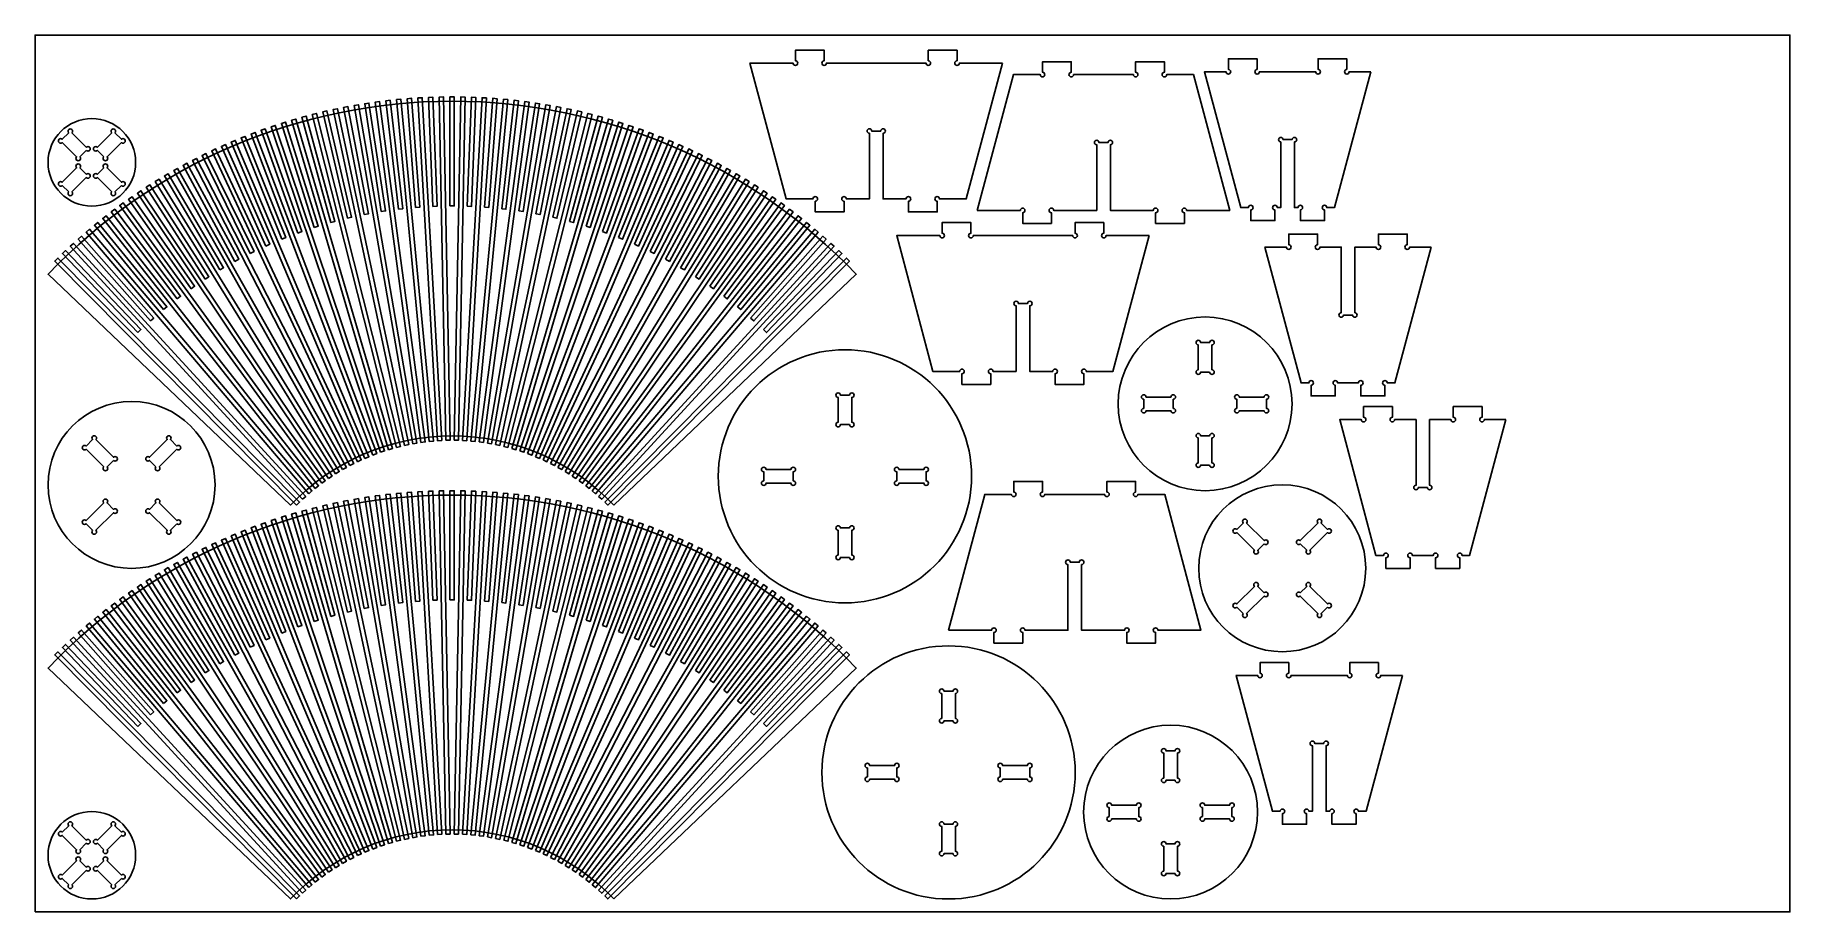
# Model space of a CAD drawing. Extents: x 0 to 2440, y 0 to 1220.
import ezdxf

# ---------------------------------------------------------------- set-up
doc = ezdxf.new("R2010")
doc.units = 0
for name, color, linetype in [('BOARD-2440X1220', 8, 'Continuous'), ('CUT', 1, 'Continuous'), ('POCKET-KERF-15_5', 5, 'Continuous')]:
    doc.layers.add(name, color=color, linetype=linetype)

msp = doc.modelspace()

# ---------------------------------------------------------------- linework, layer by layer
at = {"layer": 'BOARD-2440X1220'}
msp.add_lwpolyline([(0, 0), (2440, 0), (2440, 1220), (0, 1220)], close=True, dxfattribs=at)
at = {"layer": 'CUT'}
for points in [[(1345.1, 1181), (1285.2, 1181, -0.414214), (1282, 1177.8, -0.414214), (1278.8, 1181, -0.414214), (1282, 1184.2), (1282, 1199), (1242, 1199), (1242, 1184.2, -0.414214), (1245.2, 1181, -0.414214), (1242, 1177.8, -0.414214), (1238.8, 1181), (1100.4, 1181, -0.414214), (1097.2, 1177.8, -0.414214), (1094, 1181, -0.414214), (1097.2, 1184.2), (1097.2, 1199), (1057.2, 1199), (1057.2, 1184.2, -0.414214), (1060.4, 1181, -0.414214), (1057.2, 1177.8, -0.414214), (1054, 1181), (994, 1181), (1044.4, 992), (1081.6, 992, -0.414214), (1084.8, 995.2, -0.414214), (1088, 992, -0.414214), (1084.8, 988.8), (1084.8, 974), (1124.8, 974), (1124.8, 988.8, -0.414214), (1121.6, 992, -0.414214), (1124.8, 995.2, -0.414214), (1128, 992), (1160.1, 992), (1160.1, 1083.3, -0.414214), (1156.9, 1086.5, -0.414214), (1160.1, 1089.7, -0.414214), (1163.3, 1086.5), (1175.9, 1086.5, -0.414214), (1179.1, 1089.7, -0.414214), (1182.3, 1086.5, -0.414214), (1179.1, 1083.3), (1179.1, 992), (1211.1, 992, -0.414214), (1214.3, 995.2, -0.414214), (1217.5, 992, -0.414214), (1214.3, 988.8), (1214.3, 974), (1254.3, 974), (1254.3, 988.8, -0.414214), (1251.1, 992, -0.414214), (1254.3, 995.2, -0.414214), (1257.5, 992), (1294.7, 992)], [(1310, 976), (1370, 976, -0.414214), (1373.2, 979.2, -0.414214), (1376.4, 976, -0.414214), (1373.2, 972.8), (1373.2, 958), (1413.2, 958), (1413.2, 972.8, -0.414214), (1410, 976, -0.414214), (1413.2, 979.2, -0.414214), (1416.4, 976), (1476.1, 976), (1476.1, 1067.3, -0.414214), (1472.9, 1070.5, -0.414214), (1476.1, 1073.7, -0.414214), (1479.3, 1070.5), (1491.9, 1070.5, -0.414214), (1495.1, 1073.7, -0.414214), (1498.3, 1070.5, -0.414214), (1495.1, 1067.3), (1495.1, 976), (1554.8, 976, -0.414214), (1558, 979.2, -0.414214), (1561.2, 976, -0.414214), (1558, 972.8), (1558, 958), (1598, 958), (1598, 972.8, -0.414214), (1594.8, 976, -0.414214), (1598, 979.2, -0.414214), (1601.2, 976), (1661.1, 976), (1610.7, 1165), (1573.5, 1165, -0.414214), (1570.3, 1161.8, -0.414214), (1567.1, 1165, -0.414214), (1570.3, 1168.2), (1570.3, 1183), (1530.3, 1183), (1530.3, 1168.2, -0.414214), (1533.5, 1165, -0.414214), (1530.3, 1161.8, -0.414214), (1527.1, 1165), (1444, 1165, -0.414214), (1440.8, 1161.8, -0.414214), (1437.6, 1165, -0.414214), (1440.8, 1168.2), (1440.8, 1183), (1400.8, 1183), (1400.8, 1168.2, -0.414214), (1404, 1165, -0.414214), (1400.8, 1161.8, -0.414214), (1397.6, 1165), (1360.4, 1165)], [(1857.1, 1169), (1827.1, 1169, -0.414214), (1823.9, 1165.8, -0.414214), (1820.7, 1169, -0.414214), (1823.9, 1172.2), (1823.9, 1187), (1783.9, 1187), (1783.9, 1172.2, -0.414214), (1787.1, 1169, -0.414214), (1783.9, 1165.8, -0.414214), (1780.7, 1169), (1702.4, 1169, -0.414214), (1699.2, 1165.8, -0.414214), (1696, 1169, -0.414214), (1699.2, 1172.2), (1699.2, 1187), (1659.2, 1187), (1659.2, 1172.2, -0.414214), (1662.4, 1169, -0.414214), (1659.2, 1165.8, -0.414214), (1656, 1169), (1626, 1169), (1676.4, 980), (1687.1, 980, -0.414214), (1690.3, 983.2, -0.414214), (1693.5, 980, -0.414214), (1690.3, 976.8), (1690.3, 962), (1723.9, 962), (1723.9, 976.8, -0.414214), (1720.7, 980, -0.414214), (1723.9, 983.2, -0.414214), (1727.1, 980), (1732.1, 980), (1732.1, 1071.3, -0.414214), (1728.9, 1074.5, -0.414214), (1732.1, 1077.7, -0.414214), (1735.3, 1074.5), (1747.9, 1074.5, -0.414214), (1751.1, 1077.7, -0.414214), (1754.3, 1074.5, -0.414214), (1751.1, 1071.3), (1751.1, 980), (1756.1, 980, -0.414214), (1759.3, 983.2, -0.414214), (1762.5, 980, -0.414214), (1759.3, 976.8), (1759.3, 962), (1792.9, 962), (1792.9, 976.8, -0.414214), (1789.7, 980, -0.414214), (1792.9, 983.2, -0.414214), (1796.1, 980), (1806.7, 980)], [(804.7, 566), (1141.8, 887.3, 0.205176), (579.9, 1128, 0.205176), (18, 887.3), (355.1, 566, -0.205176), (579.9, 662.3, -0.205176)], [(71.2, 1059.5, 0.414214), (75.7, 1059.5, 0.414214), (75.7, 1064, 0.414214), (71.2, 1064), (51.2, 1084, 0.414214), (51.2, 1088.5, 0.414214), (46.7, 1088.5, 0.414214), (46.7, 1084), (37.8, 1075, 0.414214), (33.3, 1075, 0.414214), (33.3, 1070.5, 0.414214), (37.8, 1070.5), (57.7, 1050.6, 0.414214), (57.7, 1046.1, 0.414214), (62.3, 1046.1, 0.414214), (62.3, 1050.6)], [(95.5, 1050.6, 0.414214), (95.5, 1046.1, 0.414214), (100, 1046.1, 0.414214), (100, 1050.6), (120, 1070.5, 0.414214), (124.5, 1070.5, 0.414214), (124.5, 1075, 0.414214), (120, 1075), (111, 1084, 0.414214), (111, 1088.5, 0.414214), (106.5, 1088.5, 0.414214), (106.5, 1084), (86.6, 1064, 0.414214), (82.1, 1064, 0.414214), (82.1, 1059.5, 0.414214), (86.6, 1059.5)], [(46.7, 1001.8, 0.414214), (46.7, 997.3, 0.414214), (51.2, 997.3, 0.414214), (51.2, 1001.8), (71.2, 1021.7, 0.414214), (75.7, 1021.7, 0.414214), (75.7, 1026.3, 0.414214), (71.2, 1026.3), (62.3, 1035.2, 0.414214), (62.3, 1039.7, 0.414214), (57.7, 1039.7, 0.414214), (57.7, 1035.2), (37.8, 1015.2, 0.414214), (33.3, 1015.2, 0.414214), (33.3, 1010.7, 0.414214), (37.8, 1010.7)], [(120, 1010.7, 0.414214), (124.5, 1010.7, 0.414214), (124.5, 1015.2, 0.414214), (120, 1015.2), (100, 1035.2, 0.414214), (100, 1039.7, 0.414214), (95.5, 1039.7, 0.414214), (95.5, 1035.2), (86.6, 1026.3, 0.414214), (82.1, 1026.3, 0.414214), (82.1, 1021.7, 0.414214), (86.6, 1021.7), (106.5, 1001.8, 0.414214), (106.5, 997.3, 0.414214), (111, 997.3, 0.414214), (111, 1001.8)], [(1549.1, 941), (1489.2, 941, -0.414214), (1486, 937.8, -0.414214), (1482.8, 941, -0.414214), (1486, 944.2), (1486, 959), (1446, 959), (1446, 944.2, -0.414214), (1449.2, 941, -0.414214), (1446, 937.8, -0.414214), (1442.8, 941), (1304.4, 941, -0.414214), (1301.2, 937.8, -0.414214), (1298, 941, -0.414214), (1301.2, 944.2), (1301.2, 959), (1261.2, 959), (1261.2, 944.2, -0.414214), (1264.4, 941, -0.414214), (1261.2, 937.8, -0.414214), (1258, 941), (1198, 941), (1248.4, 752), (1285.6, 752, -0.414214), (1288.8, 755.2, -0.414214), (1292, 752, -0.414214), (1288.8, 748.8), (1288.8, 734), (1328.8, 734), (1328.8, 748.8, -0.414214), (1325.6, 752, -0.414214), (1328.8, 755.2, -0.414214), (1332, 752), (1364.1, 752), (1364.1, 843.3, -0.414214), (1360.9, 846.5, -0.414214), (1364.1, 849.7, -0.414214), (1367.3, 846.5), (1379.9, 846.5, -0.414214), (1383.1, 849.7, -0.414214), (1386.3, 846.5, -0.414214), (1383.1, 843.3), (1383.1, 752), (1415.1, 752, -0.414214), (1418.3, 755.2, -0.414214), (1421.5, 752, -0.414214), (1418.3, 748.8), (1418.3, 734), (1458.3, 734), (1458.3, 748.8, -0.414214), (1455.1, 752, -0.414214), (1458.3, 755.2, -0.414214), (1461.5, 752), (1498.7, 752)], [(1941.1, 925), (1911.1, 925, -0.414214), (1907.9, 921.8, -0.414214), (1904.7, 925, -0.414214), (1907.9, 928.2), (1907.9, 943), (1867.9, 943), (1867.9, 928.2, -0.414214), (1871.1, 925, -0.414214), (1867.9, 921.8, -0.414214), (1864.7, 925), (1835.1, 925), (1835.1, 833.7, -0.414214), (1838.3, 830.5, -0.414214), (1835.1, 827.3, -0.414214), (1831.9, 830.5), (1819.3, 830.5, -0.414214), (1816.1, 827.3, -0.414214), (1812.9, 830.5, -0.414214), (1816.1, 833.7), (1816.1, 925), (1786.4, 925, -0.414214), (1783.2, 921.8, -0.414214), (1780, 925, -0.414214), (1783.2, 928.2), (1783.2, 943), (1743.2, 943), (1743.2, 928.2, -0.414214), (1746.4, 925, -0.414214), (1743.2, 921.8, -0.414214), (1740, 925), (1710, 925), (1760.4, 736), (1771.1, 736, -0.414214), (1774.3, 739.2, -0.414214), (1777.5, 736, -0.414214), (1774.3, 732.8), (1774.3, 718), (1807.9, 718), (1807.9, 732.8, -0.414214), (1804.7, 736, -0.414214), (1807.9, 739.2, -0.414214), (1811.1, 736), (1840.1, 736, -0.414214), (1843.3, 739.2, -0.414214), (1846.5, 736, -0.414214), (1843.3, 732.8), (1843.3, 718), (1876.9, 718), (1876.9, 732.8, -0.414214), (1873.7, 736, -0.414214), (1876.9, 739.2, -0.414214), (1880.1, 736), (1890.7, 736)], [(1633.2, 751.1, 0.414214), (1636.4, 747.9, 0.414214), (1639.6, 751.1, 0.414214), (1636.4, 754.3), (1636.4, 788.9, 0.414214), (1639.6, 792.1, 0.414214), (1636.4, 795.3, 0.414214), (1633.2, 792.1), (1620.6, 792.1, 0.414214), (1617.4, 795.3, 0.414214), (1614.2, 792.1, 0.414214), (1617.4, 788.9), (1617.4, 754.3, 0.414214), (1614.2, 751.1, 0.414214), (1617.4, 747.9, 0.414214), (1620.6, 751.1)], [(1132.4, 678, 0.414214), (1135.6, 674.8, 0.414214), (1138.8, 678, 0.414214), (1135.6, 681.2), (1135.6, 715.8, 0.414214), (1138.8, 719, 0.414214), (1135.6, 722.2, 0.414214), (1132.4, 719), (1119.8, 719, 0.414214), (1116.6, 722.2, 0.414214), (1113.4, 719, 0.414214), (1116.6, 715.8), (1116.6, 681.2, 0.414214), (1113.4, 678, 0.414214), (1116.6, 674.8, 0.414214), (1119.8, 678)], [(1541.6, 700.6, 0.414214), (1538.4, 697.4, 0.414214), (1541.6, 694.2, 0.414214), (1544.8, 697.4), (1579.4, 697.4, 0.414214), (1582.6, 694.2, 0.414214), (1585.8, 697.4, 0.414214), (1582.6, 700.6), (1582.6, 713.2, 0.414214), (1585.8, 716.4, 0.414214), (1582.6, 719.6, 0.414214), (1579.4, 716.4), (1544.8, 716.4, 0.414214), (1541.6, 719.6, 0.414214), (1538.4, 716.4, 0.414214), (1541.6, 713.2)], [(1671.1, 700.6, 0.414214), (1667.9, 697.4, 0.414214), (1671.1, 694.2, 0.414214), (1674.3, 697.4), (1708.9, 697.4, 0.414214), (1712.1, 694.2, 0.414214), (1715.3, 697.4, 0.414214), (1712.1, 700.6), (1712.1, 713.2, 0.414214), (1715.3, 716.4, 0.414214), (1712.1, 719.6, 0.414214), (1708.9, 716.4), (1674.3, 716.4, 0.414214), (1671.1, 719.6, 0.414214), (1667.9, 716.4, 0.414214), (1671.1, 713.2)], [(2045.1, 685), (2015.1, 685, -0.414214), (2011.9, 681.8, -0.414214), (2008.7, 685, -0.414214), (2011.9, 688.2), (2011.9, 703), (1971.9, 703), (1971.9, 688.2, -0.414214), (1975.1, 685, -0.414214), (1971.9, 681.8, -0.414214), (1968.7, 685), (1939.1, 685), (1939.1, 593.7, -0.414214), (1942.3, 590.5, -0.414214), (1939.1, 587.3, -0.414214), (1935.9, 590.5), (1923.3, 590.5, -0.414214), (1920.1, 587.3, -0.414214), (1916.9, 590.5, -0.414214), (1920.1, 593.7), (1920.1, 685), (1890.4, 685, -0.414214), (1887.2, 681.8, -0.414214), (1884, 685, -0.414214), (1887.2, 688.2), (1887.2, 703), (1847.2, 703), (1847.2, 688.2, -0.414214), (1850.4, 685, -0.414214), (1847.2, 681.8, -0.414214), (1844, 685), (1814, 685), (1864.4, 496), (1875.1, 496, -0.414214), (1878.3, 499.2, -0.414214), (1881.5, 496, -0.414214), (1878.3, 492.8), (1878.3, 478), (1911.9, 478), (1911.9, 492.8, -0.414214), (1908.7, 496, -0.414214), (1911.9, 499.2, -0.414214), (1915.1, 496), (1944.1, 496, -0.414214), (1947.3, 499.2, -0.414214), (1950.5, 496, -0.414214), (1947.3, 492.8), (1947.3, 478), (1980.9, 478), (1980.9, 492.8, -0.414214), (1977.7, 496, -0.414214), (1980.9, 499.2, -0.414214), (1984.1, 496), (1994.7, 496)], [(109, 628.1, 0.414214), (113.5, 628.1, 0.414214), (113.5, 632.6, 0.414214), (109, 632.6), (84.5, 657.1, 0.414214), (84.5, 661.6, 0.414214), (80, 661.6, 0.414214), (80, 657.1), (71, 648.2, 0.414214), (66.5, 648.2, 0.414214), (66.5, 643.7, 0.414214), (71, 643.7), (95.5, 619.2, 0.414214), (95.5, 614.7, 0.414214), (100, 614.7, 0.414214), (100, 619.2)], [(168.1, 619.2, 0.414214), (168.1, 614.7, 0.414214), (172.6, 614.7, 0.414214), (172.6, 619.2), (197.1, 643.7, 0.414214), (201.6, 643.7, 0.414214), (201.6, 648.2, 0.414214), (197.1, 648.2), (188.2, 657.1, 0.414214), (188.2, 661.6, 0.414214), (183.7, 661.6, 0.414214), (183.7, 657.1), (159.2, 632.6, 0.414214), (154.7, 632.6, 0.414214), (154.7, 628.1, 0.414214), (159.2, 628.1)], [(1633.2, 621.6, 0.414214), (1636.4, 618.4, 0.414214), (1639.6, 621.6, 0.414214), (1636.4, 624.8), (1636.4, 659.4, 0.414214), (1639.6, 662.6, 0.414214), (1636.4, 665.8, 0.414214), (1633.2, 662.6), (1620.6, 662.6, 0.414214), (1617.4, 665.8, 0.414214), (1614.2, 662.6, 0.414214), (1617.4, 659.4), (1617.4, 624.8, 0.414214), (1614.2, 621.6, 0.414214), (1617.4, 618.4, 0.414214), (1620.6, 621.6)], [(1013.2, 599.8, 0.414214), (1010, 596.6, 0.414214), (1013.2, 593.4, 0.414214), (1016.4, 596.6), (1051, 596.6, 0.414214), (1054.2, 593.4, 0.414214), (1057.4, 596.6, 0.414214), (1054.2, 599.8), (1054.2, 612.4, 0.414214), (1057.4, 615.6, 0.414214), (1054.2, 618.8, 0.414214), (1051, 615.6), (1016.4, 615.6, 0.414214), (1013.2, 618.8, 0.414214), (1010, 615.6, 0.414214), (1013.2, 612.4)], [(1198, 599.8, 0.414214), (1194.8, 596.6, 0.414214), (1198, 593.4, 0.414214), (1201.2, 596.6), (1235.8, 596.6, 0.414214), (1239, 593.4, 0.414214), (1242.2, 596.6, 0.414214), (1239, 599.8), (1239, 612.4, 0.414214), (1242.2, 615.6, 0.414214), (1239, 618.8, 0.414214), (1235.8, 615.6), (1201.2, 615.6, 0.414214), (1198, 618.8, 0.414214), (1194.8, 615.6, 0.414214), (1198, 612.4)], [(1270, 392), (1330, 392, -0.414214), (1333.2, 395.2, -0.414214), (1336.4, 392, -0.414214), (1333.2, 388.8), (1333.2, 374), (1373.2, 374), (1373.2, 388.8, -0.414214), (1370, 392, -0.414214), (1373.2, 395.2, -0.414214), (1376.4, 392), (1436.1, 392), (1436.1, 483.3, -0.414214), (1432.9, 486.5, -0.414214), (1436.1, 489.7, -0.414214), (1439.3, 486.5), (1451.9, 486.5, -0.414214), (1455.1, 489.7, -0.414214), (1458.3, 486.5, -0.414214), (1455.1, 483.3), (1455.1, 392), (1514.8, 392, -0.414214), (1518, 395.2, -0.414214), (1521.2, 392, -0.414214), (1518, 388.8), (1518, 374), (1558, 374), (1558, 388.8, -0.414214), (1554.8, 392, -0.414214), (1558, 395.2, -0.414214), (1561.2, 392), (1621.1, 392), (1570.7, 581), (1533.5, 581, -0.414214), (1530.3, 577.8, -0.414214), (1527.1, 581, -0.414214), (1530.3, 584.2), (1530.3, 599), (1490.3, 599), (1490.3, 584.2, -0.414214), (1493.5, 581, -0.414214), (1490.3, 577.8, -0.414214), (1487.1, 581), (1404, 581, -0.414214), (1400.8, 577.8, -0.414214), (1397.6, 581, -0.414214), (1400.8, 584.2), (1400.8, 599), (1360.8, 599), (1360.8, 584.2, -0.414214), (1364, 581, -0.414214), (1360.8, 577.8, -0.414214), (1357.6, 581), (1320.4, 581)], [(804.7, 18), (1141.8, 339.3, 0.205176), (579.9, 580, 0.205176), (18, 339.3), (355.1, 18, -0.205176), (579.9, 114.3, -0.205176)], [(80, 531, 0.414214), (80, 526.5, 0.414214), (84.5, 526.5, 0.414214), (84.5, 531), (109, 555.5, 0.414214), (113.5, 555.5, 0.414214), (113.5, 560, 0.414214), (109, 560), (100, 569, 0.414214), (100, 573.5, 0.414214), (95.5, 573.5, 0.414214), (95.5, 569), (71, 544.5, 0.414214), (66.5, 544.5, 0.414214), (66.5, 540, 0.414214), (71, 540)], [(197.1, 540, 0.414214), (201.6, 540, 0.414214), (201.6, 544.5, 0.414214), (197.1, 544.5), (172.6, 569, 0.414214), (172.6, 573.5, 0.414214), (168.1, 573.5, 0.414214), (168.1, 569), (159.2, 560, 0.414214), (154.7, 560, 0.414214), (154.7, 555.5, 0.414214), (159.2, 555.5), (183.7, 531, 0.414214), (183.7, 526.5, 0.414214), (188.2, 526.5, 0.414214), (188.2, 531)], [(1132.4, 493.2, 0.414214), (1135.6, 490, 0.414214), (1138.8, 493.2, 0.414214), (1135.6, 496.4), (1135.6, 531, 0.414214), (1138.8, 534.2, 0.414214), (1135.6, 537.4, 0.414214), (1132.4, 534.2), (1119.8, 534.2, 0.414214), (1116.6, 537.4, 0.414214), (1113.4, 534.2, 0.414214), (1116.6, 531), (1116.6, 496.4, 0.414214), (1113.4, 493.2, 0.414214), (1116.6, 490, 0.414214), (1119.8, 493.2)], [(1709, 512.1, 0.414214), (1713.5, 512.1, 0.414214), (1713.5, 516.6, 0.414214), (1709, 516.6), (1684.5, 541.1, 0.414214), (1684.5, 545.6, 0.414214), (1680, 545.6, 0.414214), (1680, 541.1), (1671, 532.2, 0.414214), (1666.5, 532.2, 0.414214), (1666.5, 527.7, 0.414214), (1671, 527.7), (1695.5, 503.2, 0.414214), (1695.5, 498.7, 0.414214), (1700, 498.7, 0.414214), (1700, 503.2)], [(1768.1, 503.2, 0.414214), (1768.1, 498.7, 0.414214), (1772.6, 498.7, 0.414214), (1772.6, 503.2), (1797.1, 527.7, 0.414214), (1801.6, 527.7, 0.414214), (1801.6, 532.2, 0.414214), (1797.1, 532.2), (1788.2, 541.1, 0.414214), (1788.2, 545.6, 0.414214), (1783.7, 545.6, 0.414214), (1783.7, 541.1), (1759.2, 516.6, 0.414214), (1754.7, 516.6, 0.414214), (1754.7, 512.1, 0.414214), (1759.2, 512.1)], [(1680, 415, 0.414214), (1680, 410.5, 0.414214), (1684.5, 410.5, 0.414214), (1684.5, 415), (1709, 439.5, 0.414214), (1713.5, 439.5, 0.414214), (1713.5, 444, 0.414214), (1709, 444), (1700, 453, 0.414214), (1700, 457.5, 0.414214), (1695.5, 457.5, 0.414214), (1695.5, 453), (1671, 428.5, 0.414214), (1666.5, 428.5, 0.414214), (1666.5, 424, 0.414214), (1671, 424)], [(1797.1, 424, 0.414214), (1801.6, 424, 0.414214), (1801.6, 428.5, 0.414214), (1797.1, 428.5), (1772.6, 453, 0.414214), (1772.6, 457.5, 0.414214), (1768.1, 457.5, 0.414214), (1768.1, 453), (1759.2, 444, 0.414214), (1754.7, 444, 0.414214), (1754.7, 439.5, 0.414214), (1759.2, 439.5), (1783.7, 415, 0.414214), (1783.7, 410.5, 0.414214), (1788.2, 410.5, 0.414214), (1788.2, 415)], [(1901.1, 329), (1871.1, 329, -0.414214), (1867.9, 325.8, -0.414214), (1864.7, 329, -0.414214), (1867.9, 332.2), (1867.9, 347), (1827.9, 347), (1827.9, 332.2, -0.414214), (1831.1, 329, -0.414214), (1827.9, 325.8, -0.414214), (1824.7, 329), (1746.4, 329, -0.414214), (1743.2, 325.8, -0.414214), (1740, 329, -0.414214), (1743.2, 332.2), (1743.2, 347), (1703.2, 347), (1703.2, 332.2, -0.414214), (1706.4, 329, -0.414214), (1703.2, 325.8, -0.414214), (1700, 329), (1670, 329), (1720.4, 140), (1731.1, 140, -0.414214), (1734.3, 143.2, -0.414214), (1737.5, 140, -0.414214), (1734.3, 136.8), (1734.3, 122), (1767.9, 122), (1767.9, 136.8, -0.414214), (1764.7, 140, -0.414214), (1767.9, 143.2, -0.414214), (1771.1, 140), (1776.1, 140), (1776.1, 231.3, -0.414214), (1772.9, 234.5, -0.414214), (1776.1, 237.7, -0.414214), (1779.3, 234.5), (1791.9, 234.5, -0.414214), (1795.1, 237.7, -0.414214), (1798.3, 234.5, -0.414214), (1795.1, 231.3), (1795.1, 140), (1800.1, 140, -0.414214), (1803.3, 143.2, -0.414214), (1806.5, 140, -0.414214), (1803.3, 136.8), (1803.3, 122), (1836.9, 122), (1836.9, 136.8, -0.414214), (1833.7, 140, -0.414214), (1836.9, 143.2, -0.414214), (1840.1, 140), (1850.7, 140)], [(1276.4, 266, 0.414214), (1279.6, 262.8, 0.414214), (1282.8, 266, 0.414214), (1279.6, 269.2), (1279.6, 303.8, 0.414214), (1282.8, 307, 0.414214), (1279.6, 310.2, 0.414214), (1276.4, 307), (1263.8, 307, 0.414214), (1260.6, 310.2, 0.414214), (1257.4, 307, 0.414214), (1260.6, 303.8), (1260.6, 269.2, 0.414214), (1257.4, 266, 0.414214), (1260.6, 262.8, 0.414214), (1263.8, 266)], [(1585.2, 183.1, 0.414214), (1588.4, 179.9, 0.414214), (1591.6, 183.1, 0.414214), (1588.4, 186.3), (1588.4, 220.9, 0.414214), (1591.6, 224.1, 0.414214), (1588.4, 227.3, 0.414214), (1585.2, 224.1), (1572.6, 224.1, 0.414214), (1569.4, 227.3, 0.414214), (1566.2, 224.1, 0.414214), (1569.4, 220.9), (1569.4, 186.3, 0.414214), (1566.2, 183.1, 0.414214), (1569.4, 179.9, 0.414214), (1572.6, 183.1)], [(1157.2, 187.8, 0.414214), (1154, 184.6, 0.414214), (1157.2, 181.4, 0.414214), (1160.4, 184.6), (1195, 184.6, 0.414214), (1198.2, 181.4, 0.414214), (1201.4, 184.6, 0.414214), (1198.2, 187.8), (1198.2, 200.4, 0.414214), (1201.4, 203.6, 0.414214), (1198.2, 206.8, 0.414214), (1195, 203.6), (1160.4, 203.6, 0.414214), (1157.2, 206.8, 0.414214), (1154, 203.6, 0.414214), (1157.2, 200.4)], [(1342, 187.8, 0.414214), (1338.8, 184.6, 0.414214), (1342, 181.4, 0.414214), (1345.2, 184.6), (1379.8, 184.6, 0.414214), (1383, 181.4, 0.414214), (1386.2, 184.6, 0.414214), (1383, 187.8), (1383, 200.4, 0.414214), (1386.2, 203.6, 0.414214), (1383, 206.8, 0.414214), (1379.8, 203.6), (1345.2, 203.6, 0.414214), (1342, 206.8, 0.414214), (1338.8, 203.6, 0.414214), (1342, 200.4)], [(1493.6, 132.6, 0.414214), (1490.4, 129.4, 0.414214), (1493.6, 126.2, 0.414214), (1496.8, 129.4), (1531.4, 129.4, 0.414214), (1534.6, 126.2, 0.414214), (1537.8, 129.4, 0.414214), (1534.6, 132.6), (1534.6, 145.2, 0.414214), (1537.8, 148.4, 0.414214), (1534.6, 151.6, 0.414214), (1531.4, 148.4), (1496.8, 148.4, 0.414214), (1493.6, 151.6, 0.414214), (1490.4, 148.4, 0.414214), (1493.6, 145.2)], [(1623.1, 132.6, 0.414214), (1619.9, 129.4, 0.414214), (1623.1, 126.2, 0.414214), (1626.3, 129.4), (1660.9, 129.4, 0.414214), (1664.1, 126.2, 0.414214), (1667.3, 129.4, 0.414214), (1664.1, 132.6), (1664.1, 145.2, 0.414214), (1667.3, 148.4, 0.414214), (1664.1, 151.6, 0.414214), (1660.9, 148.4), (1626.3, 148.4, 0.414214), (1623.1, 151.6, 0.414214), (1619.9, 148.4, 0.414214), (1623.1, 145.2)], [(71.2, 95.5, 0.414214), (75.7, 95.5, 0.414214), (75.7, 100, 0.414214), (71.2, 100), (51.2, 120, 0.414214), (51.2, 124.5, 0.414214), (46.7, 124.5, 0.414214), (46.7, 120), (37.8, 111, 0.414214), (33.3, 111, 0.414214), (33.3, 106.5, 0.414214), (37.8, 106.5), (57.7, 86.6, 0.414214), (57.7, 82.1, 0.414214), (62.3, 82.1, 0.414214), (62.3, 86.6)], [(95.5, 86.6, 0.414214), (95.5, 82.1, 0.414214), (100, 82.1, 0.414214), (100, 86.6), (120, 106.5, 0.414214), (124.5, 106.5, 0.414214), (124.5, 111, 0.414214), (120, 111), (111, 120, 0.414214), (111, 124.5, 0.414214), (106.5, 124.5, 0.414214), (106.5, 120), (86.6, 100, 0.414214), (82.1, 100, 0.414214), (82.1, 95.5, 0.414214), (86.6, 95.5)], [(1276.4, 81.2, 0.414214), (1279.6, 78, 0.414214), (1282.8, 81.2, 0.414214), (1279.6, 84.4), (1279.6, 119, 0.414214), (1282.8, 122.2, 0.414214), (1279.6, 125.4, 0.414214), (1276.4, 122.2), (1263.8, 122.2, 0.414214), (1260.6, 125.4, 0.414214), (1257.4, 122.2, 0.414214), (1260.6, 119), (1260.6, 84.4, 0.414214), (1257.4, 81.2, 0.414214), (1260.6, 78, 0.414214), (1263.8, 81.2)], [(1585.2, 53.6, 0.414214), (1588.4, 50.4, 0.414214), (1591.6, 53.6, 0.414214), (1588.4, 56.8), (1588.4, 91.4, 0.414214), (1591.6, 94.6, 0.414214), (1588.4, 97.8, 0.414214), (1585.2, 94.6), (1572.6, 94.6, 0.414214), (1569.4, 97.8, 0.414214), (1566.2, 94.6, 0.414214), (1569.4, 91.4), (1569.4, 56.8, 0.414214), (1566.2, 53.6, 0.414214), (1569.4, 50.4, 0.414214), (1572.6, 53.6)], [(46.7, 37.8, 0.414214), (46.7, 33.3, 0.414214), (51.2, 33.3, 0.414214), (51.2, 37.8), (71.2, 57.7, 0.414214), (75.7, 57.7, 0.414214), (75.7, 62.3, 0.414214), (71.2, 62.3), (62.3, 71.2, 0.414214), (62.3, 75.7, 0.414214), (57.7, 75.7, 0.414214), (57.7, 71.2), (37.8, 51.2, 0.414214), (33.3, 51.2, 0.414214), (33.3, 46.7, 0.414214), (37.8, 46.7)], [(120, 46.7, 0.414214), (124.5, 46.7, 0.414214), (124.5, 51.2, 0.414214), (120, 51.2), (100, 71.2, 0.414214), (100, 75.7, 0.414214), (95.5, 75.7, 0.414214), (95.5, 71.2), (86.6, 62.3, 0.414214), (82.1, 62.3, 0.414214), (82.1, 57.7, 0.414214), (86.6, 57.7), (106.5, 37.8, 0.414214), (106.5, 33.3, 0.414214), (111, 33.3, 0.414214), (111, 37.8)]]:
    msp.add_lwpolyline(points, format="xyb", close=True, dxfattribs=at)
for centre, radius in [((78.9, 1042.9), 60.9), ((1626.9, 706.9), 120.9), ((1126.1, 606.1), 176.1), ((134.1, 594.1), 116.1), ((1734.1, 478.1), 116.1), ((1270.1, 194.1), 176.1), ((1578.9, 138.9), 120.9), ((78.9, 78.9), 60.9)]:
    msp.add_circle(centre, radius, dxfattribs=at)
at = {"layer": 'POCKET-KERF-15_5'}
for points in [[(525, 651.3), (531, 652.3), (449.5, 1123.1), (443.6, 1122)], [(481.3, 974.4), (487.3, 975.3), (464.2, 1125.4), (458.3, 1124.5)], [(536.5, 653.2), (542.4, 654), (479, 1127.5), (473, 1126.7)], [(505.1, 977.7), (511.1, 978.4), (493.7, 1129.3), (487.8, 1128.6)], [(548, 654.6), (554, 655.2), (508.6, 1130.8), (502.6, 1130.2)], [(529, 980.1), (535, 980.6), (523.4, 1132), (517.4, 1131.5)], [(559.5, 655.6), (565.5, 656), (538.3, 1132.9), (532.3, 1132.6)], [(552.9, 981.6), (558.9, 981.8), (553.1, 1133.6), (547.1, 1133.3)], [(571.1, 656.2), (577.1, 656.3), (568, 1133.9), (562, 1133.8)], [(576.9, 982.2), (582.9, 982.2), (582.9, 1134), (576.9, 1134)], [(582.7, 656.3), (588.7, 656.2), (597.8, 1133.8), (591.8, 1133.9)], [(594.3, 656), (600.3, 655.6), (627.6, 1132.6), (621.6, 1132.9)], [(600.9, 981.8), (606.9, 981.6), (612.7, 1133.3), (606.7, 1133.6)], [(605.9, 655.2), (611.8, 654.6), (657.2, 1130.2), (651.3, 1130.8)], [(617.4, 654), (623.3, 653.2), (686.8, 1126.7), (680.9, 1127.5)], [(624.9, 980.6), (630.9, 980.1), (642.4, 1131.5), (636.4, 1132)], [(628.9, 652.3), (634.8, 651.3), (716.2, 1122), (710.3, 1123.1)], [(648.8, 978.4), (654.7, 977.7), (672, 1128.6), (666.1, 1129.3)], [(672.6, 975.3), (678.5, 974.4), (701.5, 1124.5), (695.6, 1125.4)], [(388, 952.3), (393.7, 954.1), (348.2, 1098.9), (342.5, 1097.1)], [(491.3, 643.1), (497, 644.8), (362.5, 1103.2), (356.7, 1101.5)], [(411, 959.1), (416.8, 960.7), (376.8, 1107.2), (371, 1105.6)], [(502.4, 646.3), (508.2, 647.7), (391.2, 1110.9), (385.4, 1109.4)], [(434.2, 965.1), (440.1, 966.5), (405.7, 1114.4), (399.9, 1113)], [(513.7, 649), (519.6, 650.3), (420.3, 1117.5), (414.4, 1116.3)], [(457.7, 970.2), (463.6, 971.4), (434.9, 1120.4), (429, 1119.3)], [(640.3, 650.3), (646.1, 649), (745.4, 1116.3), (739.6, 1117.5)], [(651.6, 647.7), (657.4, 646.3), (774.4, 1109.4), (768.6, 1110.9)], [(662.8, 644.8), (668.6, 643.1), (803.1, 1101.5), (797.4, 1103.2)], [(696.2, 971.4), (702.1, 970.2), (730.9, 1119.3), (725, 1120.4)], [(719.7, 966.5), (725.6, 965.1), (760, 1113), (754.1, 1114.4)], [(743, 960.7), (748.8, 959.1), (788.8, 1105.6), (783, 1107.2)], [(766.1, 954.1), (771.8, 952.3), (817.4, 1097.1), (811.6, 1098.9)], [(342.9, 935.9), (348.5, 938.2), (292, 1079.1), (286.5, 1076.9)], [(469.4, 635.5), (475, 637.6), (305.9, 1084.5), (300.3, 1082.3)], [(365.3, 944.5), (370.9, 946.5), (319.9, 1089.5), (314.3, 1087.5)], [(480.2, 639.5), (485.9, 641.4), (334, 1094.4), (328.3, 1092.5)], [(673.9, 641.4), (679.6, 639.5), (831.5, 1092.5), (825.8, 1094.4)], [(684.9, 637.6), (690.5, 635.5), (859.5, 1082.3), (853.9, 1084.5)], [(788.9, 946.5), (794.5, 944.5), (845.6, 1087.5), (839.9, 1089.5)], [(811.4, 938.2), (816.9, 935.9), (873.4, 1076.9), (867.8, 1079.1)], [(299.1, 916.2), (304.5, 918.9), (237.5, 1055.1), (232.2, 1052.5)], [(448.1, 626.3), (453.5, 628.8), (251, 1061.5), (245.6, 1059)], [(320.8, 926.5), (326.3, 928.9), (264.6, 1067.6), (259.1, 1065.2)], [(458.6, 631.1), (464.2, 633.4), (278.2, 1073.5), (272.7, 1071.2)], [(695.7, 633.4), (701.2, 631.1), (887.1, 1071.2), (881.6, 1073.5)], [(706.3, 628.8), (711.7, 626.3), (914.3, 1059), (908.8, 1061.5)], [(833.5, 928.9), (839, 926.5), (900.7, 1065.2), (895.3, 1067.6)], [(855.3, 918.9), (860.7, 916.2), (927.7, 1052.5), (922.3, 1055.1)], [(257, 893.2), (262.2, 896.3), (185, 1027), (179.9, 1024)], [(427.6, 615.5), (432.8, 618.4), (198, 1034.4), (192.7, 1031.5)], [(277.9, 905.1), (283.1, 908), (211, 1041.6), (205.7, 1038.7)], [(437.8, 621.1), (443.1, 623.8), (224.2, 1048.5), (218.9, 1045.7)], [(716.7, 623.8), (722.1, 621.1), (940.9, 1045.7), (935.6, 1048.5)], [(727, 618.4), (732.2, 615.5), (967.1, 1031.5), (961.9, 1034.4)], [(876.7, 908), (882, 905.1), (954.1, 1038.7), (948.8, 1041.6)], [(897.6, 896.3), (902.8, 893.2), (980, 1024), (974.8, 1027)], [(408, 603.1), (413, 606.5), (147.1, 1003.4), (142.2, 1000)], [(236.6, 880.5), (241.7, 883.8), (159.6, 1011.5), (154.6, 1008.3)], [(417.7, 609.5), (422.8, 612.6), (172.3, 1019.4), (167.1, 1016.2)], [(737, 612.6), (742.2, 609.5), (992.7, 1016.2), (987.6, 1019.4)], [(746.9, 606.5), (751.8, 603.1), (1017.7, 1000), (1012.7, 1003.4)], [(918.1, 883.8), (923.2, 880.5), (1005.3, 1008.3), (1000.2, 1011.5)], [(197.4, 852.9), (202.2, 856.5), (110.7, 977.6), (105.9, 974)], [(398.5, 596.4), (403.4, 599.9), (122.6, 986.4), (117.8, 982.9)], [(216.8, 867.1), (221.7, 870.5), (134.8, 995), (129.9, 991.6)], [(756.4, 599.9), (761.3, 596.4), (1042, 982.9), (1037.2, 986.4)], [(938.1, 870.5), (943.1, 867.1), (1029.9, 991.6), (1025, 995)], [(957.6, 856.5), (962.4, 852.9), (1054, 974), (1049.2, 977.6)], [(178.6, 838), (183.3, 841.8), (87.2, 959.3), (82.5, 955.5)], [(389.4, 589.3), (394.1, 593), (98.8, 968.6), (94.1, 964.9)], [(765.7, 593), (770.5, 589.3), (1065.7, 964.9), (1061, 968.6)], [(976.6, 841.8), (981.2, 838), (1077.3, 955.5), (1072.7, 959.3)], [(371.9, 574.1), (376.3, 578.2), (53.3, 930.2), (48.9, 926.1)], [(160.4, 822.3), (164.9, 826.3), (64.4, 940.1), (59.9, 936.1)], [(380.5, 581.9), (385, 585.8), (75.7, 949.8), (71.1, 945.9)], [(774.8, 585.8), (779.4, 581.9), (1088.7, 945.9), (1084.1, 949.8)], [(783.6, 578.2), (788, 574.1), (1111, 926.1), (1106.5, 930.2)], [(994.9, 826.3), (999.4, 822.3), (1099.9, 936.1), (1095.4, 940.1)], [(363.5, 566.1), (367.8, 570.3), (31.7, 909.7), (27.4, 905.5)], [(142.8, 806), (147.1, 810.2), (42.4, 920.1), (38, 915.9)], [(792, 570.3), (796.3, 566.1), (1132.4, 905.5), (1128.2, 909.7)], [(1012.7, 810.2), (1017, 806), (1121.8, 915.9), (1117.4, 920.1)], [(571.1, 108.2), (577.1, 108.3), (568, 585.9), (562, 585.8)], [(576.9, 434.2), (582.9, 434.2), (582.9, 586), (576.9, 586)], [(582.7, 108.3), (588.7, 108.2), (597.8, 585.8), (591.8, 585.9)], [(502.4, 98.3), (508.2, 99.7), (391.2, 562.9), (385.4, 561.4)], [(434.2, 417.1), (440.1, 418.5), (405.7, 566.4), (399.9, 565)], [(513.7, 101), (519.6, 102.3), (420.3, 569.5), (414.4, 568.3)], [(457.7, 422.2), (463.6, 423.4), (434.9, 572.4), (429, 571.3)], [(525, 103.3), (531, 104.3), (449.5, 575.1), (443.6, 574)], [(481.3, 426.4), (487.3, 427.3), (464.2, 577.4), (458.3, 576.5)], [(536.5, 105.2), (542.4, 106), (479, 579.5), (473, 578.7)], [(505.1, 429.7), (511.1, 430.4), (493.7, 581.3), (487.8, 580.6)], [(548, 106.6), (554, 107.2), (508.6, 582.8), (502.6, 582.2)], [(529, 432.1), (535, 432.6), (523.4, 584), (517.4, 583.5)], [(559.5, 107.6), (565.5, 108), (538.3, 584.9), (532.3, 584.6)], [(552.9, 433.6), (558.9, 433.8), (553.1, 585.6), (547.1, 585.3)], [(594.3, 108), (600.3, 107.6), (627.6, 584.6), (621.6, 584.9)], [(600.9, 433.8), (606.9, 433.6), (612.7, 585.3), (606.7, 585.6)], [(605.9, 107.2), (611.8, 106.6), (657.2, 582.2), (651.3, 582.8)], [(617.4, 106), (623.3, 105.2), (686.8, 578.7), (680.9, 579.5)], [(624.9, 432.6), (630.9, 432.1), (642.4, 583.5), (636.4, 584)], [(628.9, 104.3), (634.8, 103.3), (716.2, 574), (710.3, 575.1)], [(640.3, 102.3), (646.1, 101), (745.4, 568.3), (739.6, 569.5)], [(648.8, 430.4), (654.7, 429.7), (672, 580.6), (666.1, 581.3)], [(651.6, 99.7), (657.4, 98.3), (774.4, 561.4), (768.6, 562.9)], [(672.6, 427.3), (678.5, 426.4), (701.5, 576.5), (695.6, 577.4)], [(696.2, 423.4), (702.1, 422.2), (730.9, 571.3), (725, 572.4)], [(719.7, 418.5), (725.6, 417.1), (760, 565), (754.1, 566.4)], [(365.3, 396.5), (370.9, 398.5), (319.9, 541.5), (314.3, 539.5)], [(480.2, 91.5), (485.9, 93.4), (334, 546.4), (328.3, 544.5)], [(388, 404.3), (393.7, 406.1), (348.2, 550.9), (342.5, 549.1)], [(491.3, 95.1), (497, 96.8), (362.5, 555.2), (356.7, 553.5)], [(411, 411.1), (416.8, 412.7), (376.8, 559.2), (371, 557.6)], [(662.8, 96.8), (668.6, 95.1), (803.1, 553.5), (797.4, 555.2)], [(673.9, 93.4), (679.6, 91.5), (831.5, 544.5), (825.8, 546.4)], [(743, 412.7), (748.8, 411.1), (788.8, 557.6), (783, 559.2)], [(766.1, 406.1), (771.8, 404.3), (817.4, 549.1), (811.6, 550.9)], [(788.9, 398.5), (794.5, 396.5), (845.6, 539.5), (839.9, 541.5)], [(448.1, 78.3), (453.5, 80.8), (251, 513.5), (245.6, 511)], [(320.8, 378.5), (326.3, 380.9), (264.6, 519.6), (259.1, 517.2)], [(458.6, 83.1), (464.2, 85.4), (278.2, 525.5), (272.7, 523.2)], [(342.9, 387.9), (348.5, 390.2), (292, 531.1), (286.5, 528.9)], [(469.4, 87.5), (475, 89.6), (305.9, 536.5), (300.3, 534.3)], [(684.9, 89.6), (690.5, 87.5), (859.5, 534.3), (853.9, 536.5)], [(695.7, 85.4), (701.2, 83.1), (887.1, 523.2), (881.6, 525.5)], [(706.3, 80.8), (711.7, 78.3), (914.3, 511), (908.8, 513.5)], [(811.4, 390.2), (816.9, 387.9), (873.4, 528.9), (867.8, 531.1)], [(833.5, 380.9), (839, 378.5), (900.7, 517.2), (895.3, 519.6)], [(277.9, 357.1), (283.1, 360), (211, 493.6), (205.7, 490.7)], [(437.8, 73.1), (443.1, 75.8), (224.2, 500.5), (218.9, 497.7)], [(299.1, 368.2), (304.5, 370.9), (237.5, 507.1), (232.2, 504.5)], [(716.7, 75.8), (722.1, 73.1), (940.9, 497.7), (935.6, 500.5)], [(855.3, 370.9), (860.7, 368.2), (927.7, 504.5), (922.3, 507.1)], [(876.7, 360), (882, 357.1), (954.1, 490.7), (948.8, 493.6)], [(417.7, 61.5), (422.8, 64.6), (172.3, 471.4), (167.1, 468.2)], [(257, 345.2), (262.2, 348.3), (185, 479), (179.9, 476)], [(427.6, 67.5), (432.8, 70.4), (198, 486.4), (192.7, 483.5)], [(727, 70.4), (732.2, 67.5), (967.1, 483.5), (961.9, 486.4)], [(737, 64.6), (742.2, 61.5), (992.7, 468.2), (987.6, 471.4)], [(897.6, 348.3), (902.8, 345.2), (980, 476), (974.8, 479)], [(216.8, 319.1), (221.7, 322.5), (134.8, 447), (129.9, 443.6)], [(408, 55.1), (413, 58.5), (147.1, 455.4), (142.2, 452)], [(236.6, 332.5), (241.7, 335.8), (159.6, 463.5), (154.6, 460.3)], [(746.9, 58.5), (751.8, 55.1), (1017.7, 452), (1012.7, 455.4)], [(918.1, 335.8), (923.2, 332.5), (1005.3, 460.3), (1000.2, 463.5)], [(938.1, 322.5), (943.1, 319.1), (1029.9, 443.6), (1025, 447)], [(389.4, 41.3), (394.1, 45), (98.8, 420.6), (94.1, 416.9)], [(197.4, 304.9), (202.2, 308.5), (110.7, 429.6), (105.9, 426)], [(398.5, 48.4), (403.4, 51.9), (122.6, 438.4), (117.8, 434.9)], [(756.4, 51.9), (761.3, 48.4), (1042, 434.9), (1037.2, 438.4)], [(765.7, 45), (770.5, 41.3), (1065.7, 416.9), (1061, 420.6)], [(957.6, 308.5), (962.4, 304.9), (1054, 426), (1049.2, 429.6)], [(160.4, 274.3), (164.9, 278.3), (64.4, 392.1), (59.9, 388.1)], [(380.5, 33.9), (385, 37.8), (75.7, 401.8), (71.1, 397.9)], [(178.6, 290), (183.3, 293.8), (87.2, 411.3), (82.5, 407.5)], [(774.8, 37.8), (779.4, 33.9), (1088.7, 397.9), (1084.1, 401.8)], [(976.6, 293.8), (981.2, 290), (1077.3, 407.5), (1072.7, 411.3)], [(994.9, 278.3), (999.4, 274.3), (1099.9, 388.1), (1095.4, 392.1)], [(142.8, 258), (147.1, 262.2), (42.4, 372.1), (38, 367.9)], [(371.9, 26.1), (376.3, 30.2), (53.3, 382.2), (48.9, 378.1)], [(783.6, 30.2), (788, 26.1), (1111, 378.1), (1106.5, 382.2)], [(1012.7, 262.2), (1017, 258), (1121.8, 367.9), (1117.4, 372.1)], [(363.5, 18.1), (367.8, 22.3), (31.7, 361.7), (27.4, 357.5)], [(792, 22.3), (796.3, 18.1), (1132.4, 357.5), (1128.2, 361.7)]]:
    msp.add_lwpolyline(points, close=True, dxfattribs=at)

doc.saveas('drawing.dxf')
